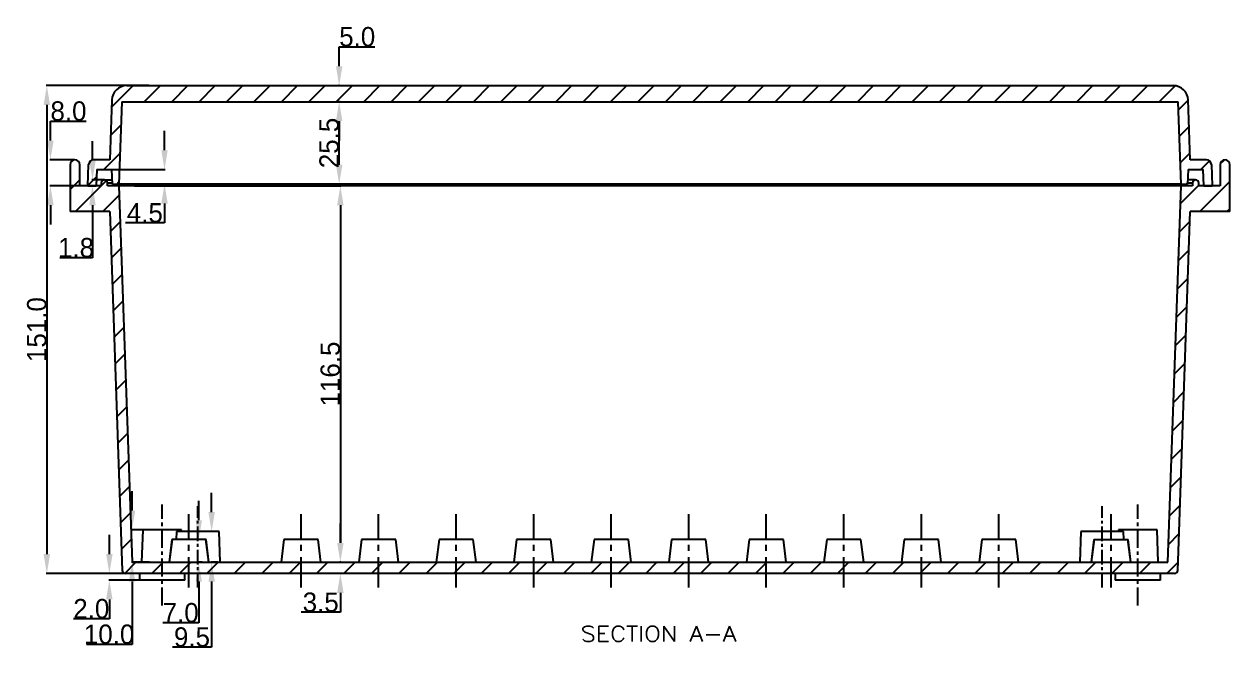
# Model space of a CAD drawing. Header units: inches. Extents: x 84 to 985, y 94 to 954.
# Drawn here: x 126.1 to 499.3, y 409.3 to 603 of the extents above; entities that cross this region are included whole.
import ezdxf

# ---------------------------------------------------------------- set-up
doc = ezdxf.new("R2010")
doc.units = ezdxf.units.IN
doc.header["$MEASUREMENT"] = 0
doc.linetypes.add('CENTER', pattern=[2, 1.25, -0.25, 0.25, -0.25])
doc.layers.add('1', color=7, linetype='Continuous')
doc.layers.add('尺寸线', color=80, linetype='Continuous')
doc.styles.add('blockfont', font='simplex.shx', dxfattribs={"bigfont": 'bigfont'})
doc.dimstyles.get("Standard").update_dxf_attribs({"dimtxt": 6, "dimasz": 6, "dimexe": 0.18, "dimexo": 0.0625, "dimgap": 0.09, "dimtad": 1, "dimtoh": 1, "dimdec": 1, "dimzin": 0, "dimdsep": 46, "dimtxsty": 'Standard', "dimcen": 0, "dimadec": 0, "dimazin": 0, "dimtfac": 1, "dimtdec": 1, "dimtofl": 0, "dimtmove": 0, "dimatfit": 3, "dimfxl": 1, "dimtolj": 1, "dimtzin": 0, "dimarcsym": 2})

# ---------------------------------------------------------------- blocks, each defined once
blk = doc.blocks.new('HATCH1')
at = {"color": 251}
for p, q in [((184.554401, 393.854227), (191.191736, 400.484928)), ((194.676261, 395.484928), (199.681263, 400.484928)), ((203.165788, 395.484928), (208.17079, 400.484928)), ((211.655315, 395.484928), (216.660318, 400.484928)), ((220.144842, 395.484928), (225.149845, 400.484928)), ((228.63437, 395.484928), (233.639372, 400.484928)), ((237.123897, 395.484928), (242.128899, 400.484928)), ((245.613424, 395.484928), (250.618426, 400.484928)), ((254.102951, 395.484928), (259.107954, 400.484928)), ((262.592478, 395.484928), (267.597481, 400.484928)), ((271.082006, 395.484928), (276.087008, 400.484928)), ((279.571533, 395.484928), (284.576535, 400.484928)), ((288.06106, 395.484928), (293.066062, 400.484928)), ((296.550587, 395.484928), (301.55559, 400.484928)), ((305.040114, 395.484928), (310.045117, 400.484928)), ((313.529642, 395.484928), (318.534644, 400.484928)), ((322.019169, 395.484928), (327.024171, 400.484928)), ((330.508696, 395.484928), (335.513698, 400.484928)), ((338.998223, 395.484928), (344.003226, 400.484928)), ((347.48775, 395.484928), (352.492753, 400.484928)), ((355.977278, 395.484928), (360.98228, 400.484928)), ((364.466805, 395.484928), (369.471807, 400.484928)), ((372.956332, 395.484928), (377.961334, 400.484928)), ((381.445859, 395.484928), (386.450862, 400.484928)), ((389.935386, 395.484928), (394.940389, 400.484928)), ((398.424914, 395.484928), (403.429916, 400.484928)), ((406.914441, 395.484928), (411.919443, 400.484928)), ((415.403968, 395.484928), (420.40897, 400.484928)), ((423.893495, 395.484928), (428.898498, 400.484928)), ((432.383022, 395.484928), (437.388025, 400.484928)), ((440.87255, 395.484928), (445.877552, 400.484928)), ((449.362077, 395.484928), (454.367079, 400.484928)), ((457.851604, 395.484928), (462.856606, 400.484928)), ((466.341131, 395.484928), (471.346134, 400.484928)), ((474.830658, 395.484928), (479.835661, 400.484928)), ((483.320186, 395.484928), (488.325188, 400.484928)), ((491.809713, 395.484928), (496.814715, 400.484928)), ((500.29924, 395.484928), (505.304242, 400.484928)), ((508.788767, 395.484928), (513.75721, 400.448405)), ((514.782533, 392.991661), (517.778033, 395.984167)), ((184.247531, 385.066622), (187.459586, 388.275467)), ((515.068714, 384.796514), (518.064213, 387.789019)), ((182.144777, 374.484928), (187.152716, 379.487861)), ((515.354895, 376.601367), (518.350394, 379.593872)), ((521.725865, 374.484928), (524.405473, 377.161857)), ((177.205706, 369.550793), (179.899688, 372.242083)), ((186.129802, 369.984928), (186.845847, 370.700256)), ((517.221363, 369.984928), (517.635308, 370.398458))]:
    blk.add_line(p, q, dxfattribs=at)
blk = doc.blocks.new('HATCH3')
at = {"color": 251}
for p, q in [((527.732393, 376.278392), (528.911414, 377.456233)), ((171.703406, 368.327974), (174.703406, 371.324976)), ((173.343041, 361.484928), (182.931091, 371.063395)), ((515.410789, 363.969103), (521.103406, 369.65603)), ((521.413656, 361.484928), (530.703406, 370.765393)), ((181.832568, 361.484928), (186.905789, 366.553078)), ((529.903183, 361.484928), (530.703406, 362.284351)), ((184.19647, 355.365426), (187.19197, 358.357931)), ((515.10392, 355.181498), (518.315975, 358.390343)), ((184.482651, 347.170278), (187.47815, 350.162784)), ((514.79705, 346.393893), (518.009105, 349.602738)), ((184.768832, 338.975131), (187.764331, 341.967637)), ((514.49018, 337.606288), (517.702235, 340.815133)), ((185.055013, 330.779984), (188.050512, 333.77249)), ((514.18331, 328.818683), (517.395365, 332.027528)), ((185.341194, 322.584837), (188.336693, 325.577343)), ((513.87644, 320.031078), (517.088495, 323.239923)), ((185.627374, 314.38969), (188.622874, 317.382195)), ((513.56957, 311.243473), (516.781625, 314.452317)), ((185.913555, 306.194543), (188.909055, 309.187048)), ((513.2627, 302.455867), (516.474755, 305.664712)), ((186.199736, 297.999396), (189.195236, 300.991901)), ((512.95583, 293.668262), (516.167885, 296.877107)), ((186.485917, 289.804249), (189.481416, 292.796754)), ((512.64896, 284.880657), (515.861015, 288.089502)), ((186.772098, 281.609102), (189.767597, 284.601607)), ((187.058279, 273.413954), (190.053778, 276.40646)), ((512.34209, 276.093052), (515.554145, 279.301897)), ((512.03522, 267.305447), (515.247276, 270.514292)), ((187.344459, 265.218807), (190.339959, 268.211313)), ((511.72835, 258.517842), (514.940406, 261.726687)), ((187.63064, 257.02366), (190.62614, 260.016166)), ((188.606486, 249.517488), (192.077394, 252.984928)), ((197.06342, 249.484928), (200.566922, 252.984928)), ((205.552947, 249.484928), (209.056449, 252.984928)), ((214.042474, 249.484928), (217.545976, 252.984928)), ((222.532001, 249.484928), (226.035503, 252.984928)), ((231.021529, 249.484928), (234.52503, 252.984928)), ((239.511056, 249.484928), (243.014558, 252.984928)), ((248.000583, 249.484928), (251.504085, 252.984928)), ((256.49011, 249.484928), (259.993612, 252.984928)), ((264.979637, 249.484928), (268.483139, 252.984928)), ((273.469165, 249.484928), (276.972666, 252.984928)), ((281.958692, 249.484928), (285.462194, 252.984928)), ((290.448219, 249.484928), (293.951721, 252.984928)), ((298.937746, 249.484928), (302.441248, 252.984928)), ((307.427273, 249.484928), (310.930775, 252.984928)), ((315.916801, 249.484928), (319.420302, 252.984928)), ((324.406328, 249.484928), (327.90983, 252.984928)), ((332.895855, 249.484928), (336.399357, 252.984928)), ((341.385382, 249.484928), (344.888884, 252.984928)), ((349.874909, 249.484928), (353.378411, 252.984928)), ((358.364437, 249.484928), (361.867938, 252.984928)), ((366.853964, 249.484928), (370.357466, 252.984928)), ((375.343491, 249.484928), (378.846993, 252.984928)), ((383.833018, 249.484928), (387.33652, 252.984928)), ((392.322545, 249.484928), (395.826047, 252.984928)), ((400.812073, 249.484928), (404.315574, 252.984928)), ((409.3016, 249.484928), (412.805102, 252.984928)), ((417.791127, 249.484928), (421.294629, 252.984928)), ((426.280654, 249.484928), (429.784156, 252.984928)), ((434.770181, 249.484928), (438.273683, 252.984928)), ((443.259709, 249.484928), (446.76321, 252.984928)), ((451.749236, 249.484928), (455.252738, 252.984928)), ((460.238763, 249.484928), (463.742265, 252.984928)), ((468.72829, 249.484928), (472.231792, 252.984928)), ((477.217817, 249.484928), (480.721319, 252.984928)), ((485.707345, 249.484928), (489.210846, 252.984928)), ((494.196872, 249.484928), (497.700374, 252.984928)), ((502.686399, 249.484928), (506.189901, 252.984928)), ((511.175926, 249.484928), (514.633536, 252.939081))]:
    blk.add_line(p, q, dxfattribs=at)
blk = doc.blocks.new('*D17')
at = {"layer": 'Defpoints', "color": 0}
for p in [(164.71, 583.96), (133.09, 432.96), (164.71, 432.96)]:
    blk.add_point(p, dxfattribs=at)
at = {"layer": '尺寸线', "color": 0, "lineweight": -2}
for p, q in [((164.64, 583.96), (132.91, 583.96)), ((133.09, 577.96), (133.09, 438.96)), ((164.64, 432.96), (132.91, 432.96))]:
    blk.add_line(p, q, dxfattribs=at)
at = {"layer": '尺寸线', "color": 0}
for points in [[(132.09, 577.96), (134.09, 577.96), (133.09, 583.96)], [(132.09, 438.96), (134.09, 438.96), (133.09, 432.96)]]:
    blk.add_solid(points, dxfattribs=at)
at = {"layer": '尺寸线', "color": 0, "insert": (130, 508.46), "char_height": 6, "attachment_point": 5, "rotation": 90}
blk.add_mtext('\\A1;151.0', dxfattribs=at)
blk = doc.blocks.new('*D18')
at = {"layer": 'Defpoints', "color": 0}
for p in [(164.64, 432.96), (152.44, 430.96), (164.64, 430.96)]:
    blk.add_point(p, dxfattribs=at)
at = {"layer": '尺寸线', "color": 0, "lineweight": -2}
for p, q in [((152.44, 438.96), (152.44, 444.96)), ((164.58, 432.96), (152.26, 432.96)), ((164.58, 430.96), (152.26, 430.96)), ((152.44, 424.96), (152.44, 418.96)), ((152.44, 418.96), (141.35, 418.96))]:
    blk.add_line(p, q, dxfattribs=at)
at = {"layer": '尺寸线', "color": 0}
for points in [[(151.44, 438.96), (153.44, 438.96), (152.44, 432.96)], [(151.44, 424.96), (153.44, 424.96), (152.44, 430.96)]]:
    blk.add_solid(points, dxfattribs=at)
at = {"layer": '尺寸线', "color": 0, "insert": (146.85, 422.05), "char_height": 6, "attachment_point": 5}
blk.add_mtext('\\A1;2.0', dxfattribs=at)
blk = doc.blocks.new('*D19')
at = {"layer": 'Defpoints', "color": 0}
for p in [(164.9, 446.46), (159.46, 436.46), (164.9, 436.46)]:
    blk.add_point(p, dxfattribs=at)
at = {"layer": '尺寸线', "color": 0, "lineweight": -2}
for p, q in [((159.46, 452.46), (159.46, 458.46)), ((164.84, 446.46), (159.28, 446.46)), ((164.84, 436.46), (159.28, 436.46)), ((159.46, 430.46), (159.46, 411.05)), ((159.46, 411.05), (145.37, 411.05))]:
    blk.add_line(p, q, dxfattribs=at)
at = {"layer": '尺寸线', "color": 0}
for points in [[(158.46, 452.46), (160.46, 452.46), (159.46, 446.46)], [(158.46, 430.46), (160.46, 430.46), (159.46, 436.46)]]:
    blk.add_solid(points, dxfattribs=at)
at = {"layer": '尺寸线', "color": 0, "insert": (152.37, 414.14), "char_height": 6, "attachment_point": 5}
blk.add_mtext('\\A1;10.0', dxfattribs=at)
blk = doc.blocks.new('*D20')
at = {"layer": 'Defpoints', "color": 0}
for p in [(186.39, 445.96), (184.11, 436.46), (186.13, 436.46)]:
    blk.add_point(p, dxfattribs=at)
at = {"layer": '尺寸线', "color": 0, "lineweight": -2}
for p, q in [((184.11, 451.96), (184.11, 457.96)), ((186.33, 445.96), (183.93, 445.96)), ((186.07, 436.46), (183.93, 436.46)), ((184.11, 430.46), (184.11, 410.18)), ((184.11, 410.18), (172.02, 410.18))]:
    blk.add_line(p, q, dxfattribs=at)
at = {"layer": '尺寸线', "color": 0}
for points in [[(183.11, 451.96), (185.11, 451.96), (184.11, 445.96)], [(183.11, 430.46), (185.11, 430.46), (184.11, 436.46)]]:
    blk.add_solid(points, dxfattribs=at)
at = {"layer": '尺寸线', "color": 0, "insert": (178.02, 413.27), "char_height": 6, "attachment_point": 5}
blk.add_mtext('\\A1;9.5', dxfattribs=at)
blk = doc.blocks.new('*D21')
at = {"layer": 'Defpoints', "color": 0}
for p in [(181.21, 443.46), (180.11, 436.46), (181.21, 436.46)]:
    blk.add_point(p, dxfattribs=at)
at = {"layer": '尺寸线', "color": 0, "lineweight": -2}
for p, q in [((180.11, 449.46), (180.11, 455.46)), ((181.15, 443.46), (179.93, 443.46)), ((181.15, 436.46), (179.93, 436.46)), ((180.11, 430.46), (180.11, 417.71)), ((180.11, 417.71), (169.02, 417.71))]:
    blk.add_line(p, q, dxfattribs=at)
at = {"layer": '尺寸线', "color": 0}
for points in [[(179.11, 449.46), (181.11, 449.46), (180.11, 443.46)], [(179.11, 430.46), (181.11, 430.46), (180.11, 436.46)]]:
    blk.add_solid(points, dxfattribs=at)
at = {"layer": '尺寸线', "color": 0, "insert": (174.52, 420.8), "char_height": 6, "attachment_point": 5}
blk.add_mtext('\\A1;7.0', dxfattribs=at)
blk = doc.blocks.new('*D22')
at = {"layer": 'Defpoints', "color": 0}
for p in [(160.17, 552.96), (165.76, 436.46), (223.95, 436.46)]:
    blk.add_point(p, dxfattribs=at)
at = {"layer": '尺寸线', "color": 0, "lineweight": -2}
for p, q in [((160.23, 552.96), (224.13, 552.96)), ((223.95, 546.96), (223.95, 442.46)), ((165.82, 436.46), (224.13, 436.46))]:
    blk.add_line(p, q, dxfattribs=at)
at = {"layer": '尺寸线', "color": 0}
for points in [[(222.95, 546.96), (224.95, 546.96), (223.95, 552.96)], [(222.95, 442.46), (224.95, 442.46), (223.95, 436.46)]]:
    blk.add_solid(points, dxfattribs=at)
at = {"layer": '尺寸线', "color": 0, "insert": (220.86, 494.71), "char_height": 6, "attachment_point": 5, "rotation": 90}
blk.add_mtext('\\A1;116.5', dxfattribs=at)
blk = doc.blocks.new('*D23')
at = {"layer": 'Defpoints', "color": 0}
for p in [(223.58, 578.96), (223.95, 578.96), (223.95, 553.46)]:
    blk.add_point(p, dxfattribs=at)
at = {"layer": '尺寸线', "color": 0, "lineweight": -2}
for p, q in [((223.89, 578.96), (223.4, 578.96)), ((223.58, 559.46), (223.58, 572.96)), ((223.89, 553.46), (223.4, 553.46))]:
    blk.add_line(p, q, dxfattribs=at)
at = {"layer": '尺寸线', "color": 0}
for points in [[(222.58, 572.96), (224.58, 572.96), (223.58, 578.96)], [(222.58, 559.46), (224.58, 559.46), (223.58, 553.46)]]:
    blk.add_solid(points, dxfattribs=at)
at = {"layer": '尺寸线', "color": 0, "insert": (220.49, 566.21), "char_height": 6, "attachment_point": 5, "rotation": 90}
blk.add_mtext('\\A1;25.5', dxfattribs=at)
blk = doc.blocks.new('*D35')
at = {"layer": 'Defpoints', "color": 0}
for p in [(141.79, 560.96), (134.2, 552.96), (143.29, 552.96)]:
    blk.add_point(p, dxfattribs=at)
at = {"layer": '尺寸线', "color": 0, "lineweight": -2}
for p, q in [((134.2, 566.96), (134.2, 572.96)), ((134.2, 572.96), (145.29, 572.96)), ((141.73, 560.96), (134.02, 560.96)), ((143.23, 552.96), (134.02, 552.96)), ((134.2, 546.96), (134.2, 540.96))]:
    blk.add_line(p, q, dxfattribs=at)
at = {"layer": '尺寸线', "color": 0}
for points in [[(133.2, 566.96), (135.2, 566.96), (134.2, 560.96)], [(133.2, 546.96), (135.2, 546.96), (134.2, 552.96)]]:
    blk.add_solid(points, dxfattribs=at)
at = {"layer": '尺寸线', "color": 0, "insert": (139.79, 576.05), "char_height": 6, "attachment_point": 5}
blk.add_mtext('\\A1;8.0', dxfattribs=at)
blk = doc.blocks.new('*D36')
at = {"layer": 'Defpoints', "color": 0}
for p in [(153.21, 557.96), (153.37, 553.46), (169.52, 553.46)]:
    blk.add_point(p, dxfattribs=at)
at = {"layer": '尺寸线', "color": 0, "lineweight": -2}
for p, q in [((169.52, 563.96), (169.52, 569.96)), ((153.28, 557.96), (169.7, 557.96)), ((153.43, 553.46), (169.7, 553.46)), ((169.52, 547.46), (169.52, 541.46)), ((169.52, 541.46), (157.43, 541.46))]:
    blk.add_line(p, q, dxfattribs=at)
at = {"layer": '尺寸线', "color": 0}
for points in [[(168.52, 563.96), (170.52, 563.96), (169.52, 557.96)], [(168.52, 547.46), (170.52, 547.46), (169.52, 553.46)]]:
    blk.add_solid(points, dxfattribs=at)
at = {"layer": '尺寸线', "color": 0, "insert": (163.43, 544.55), "char_height": 6, "attachment_point": 5}
blk.add_mtext('\\A1;4.5', dxfattribs=at)
blk = doc.blocks.new('*D37')
at = {"layer": 'Defpoints', "color": 0}
for p in [(147.22, 552.96), (149.89, 552.96), (150.82, 554.76)]:
    blk.add_point(p, dxfattribs=at)
at = {"layer": '尺寸线', "color": 0, "lineweight": -2}
for p, q in [((147.22, 560.76), (147.22, 566.76)), ((150.76, 554.76), (147.04, 554.76)), ((149.83, 552.96), (147.04, 552.96)), ((147.22, 546.96), (147.22, 530.68)), ((147.22, 530.68), (137.13, 530.68))]:
    blk.add_line(p, q, dxfattribs=at)
at = {"layer": '尺寸线', "color": 0}
for points in [[(146.22, 560.76), (148.22, 560.76), (147.22, 554.76)], [(146.22, 546.96), (148.22, 546.96), (147.22, 552.96)]]:
    blk.add_solid(points, dxfattribs=at)
at = {"layer": '尺寸线', "color": 0, "insert": (142.13, 533.77), "char_height": 6, "attachment_point": 5}
blk.add_mtext('\\A1;1.8', dxfattribs=at)
blk = doc.blocks.new('*D38')
at = {"layer": 'Defpoints', "color": 0}
for p in [(223.58, 583.96), (223.64, 583.96), (223.64, 578.96)]:
    blk.add_point(p, dxfattribs=at)
at = {"layer": '尺寸线', "color": 0, "lineweight": -2}
for p, q in [((223.58, 589.96), (223.58, 595.96)), ((223.58, 595.96), (234.67, 595.96)), ((223.58, 583.96), (223.4, 583.96)), ((223.58, 578.96), (223.4, 578.96)), ((223.58, 572.96), (223.58, 566.96))]:
    blk.add_line(p, q, dxfattribs=at)
at = {"layer": '尺寸线', "color": 0}
for points in [[(222.58, 589.96), (224.58, 589.96), (223.58, 583.96)], [(222.58, 572.96), (224.58, 572.96), (223.58, 578.96)]]:
    blk.add_solid(points, dxfattribs=at)
at = {"layer": '尺寸线', "color": 0, "insert": (229.17, 599.05), "char_height": 6, "attachment_point": 5}
blk.add_mtext('\\A1;5.0', dxfattribs=at)
blk = doc.blocks.new('*D39')
at = {"layer": 'Defpoints', "color": 0}
for p in [(223.95, 432.96), (224.13, 436.46), (224.13, 432.96)]:
    blk.add_point(p, dxfattribs=at)
at = {"layer": '尺寸线', "color": 0, "lineweight": -2}
for p, q in [((223.95, 442.46), (223.95, 448.46)), ((224.07, 436.46), (223.77, 436.46)), ((224.07, 432.96), (223.77, 432.96)), ((223.95, 426.96), (223.95, 420.96)), ((223.95, 420.96), (211.86, 420.96))]:
    blk.add_line(p, q, dxfattribs=at)
at = {"layer": '尺寸线', "color": 0}
for points in [[(222.95, 442.46), (224.95, 442.46), (223.95, 436.46)], [(222.95, 426.96), (224.95, 426.96), (223.95, 432.96)]]:
    blk.add_solid(points, dxfattribs=at)
at = {"layer": '尺寸线', "color": 0, "insert": (217.86, 424.05), "char_height": 6, "attachment_point": 5}
blk.add_mtext('\\A1;3.5', dxfattribs=at)

msp = doc.modelspace()

# ---------------------------------------------------------------- linework, layer by layer
at = {"layer": '1', "color": 252}
for p, q in [((157.81, 583.96), (481.76, 583.96)), ((153.22, 579.52), (152.57, 560.96)), ((156.3, 578.96), (155.41, 553.46)), ((156.3, 578.96), (483.28, 578.96)), ((484.17, 553.46), (483.28, 578.96)), ((487.01, 560.96), (486.36, 579.52)), ((152.57, 560.96), (147.52, 560.96)), ((492.06, 560.96), (487.01, 560.96)), ((140.29, 559.46), (140.29, 544.96)), ((143.29, 552.96), (143.29, 559.46)), ((145.79, 552.96), (146.02, 559.51)), ((148.56, 557.96), (148.39, 552.96)), ((148.56, 557.96), (153.21, 557.96)), ((153.37, 553.46), (153.21, 557.96)), ((486.36, 557.96), (486.21, 553.46)), ((486.36, 557.96), (491.01, 557.96)), ((491.19, 552.96), (491.01, 557.96)), ((493.56, 559.51), (493.79, 552.96)), ((496.29, 559.46), (496.29, 552.96)), ((499.29, 544.96), (499.29, 559.46)), ((149.89, 552.96), (143.29, 552.96)), ((145.79, 552.96), (148.39, 552.96)), ((149.89, 553.76), (149.89, 552.96)), ((150.89, 554.76), (153.33, 554.76)), ((151.89, 552.96), (151.89, 553.76)), ((153.36, 553.76), (151.89, 553.76)), ((155.39, 552.96), (151.89, 552.96)), ((153.37, 553.46), (155.41, 553.46)), ((154.29, 553.46), (154.29, 552.96)), ((155.39, 552.96), (159.46, 436.46)), ((484.19, 552.96), (155.39, 552.96)), ((484.17, 553.46), (155.41, 553.46)), ((480.12, 436.46), (484.19, 552.96)), ((484.17, 553.46), (486.21, 553.46)), ((487.69, 552.96), (484.19, 552.96)), ((485.29, 553.46), (485.29, 552.96)), ((487.69, 553.76), (486.22, 553.76)), ((488.69, 554.76), (486.25, 554.76)), ((487.69, 553.76), (487.69, 552.96)), ((489.69, 552.96), (489.69, 553.76)), ((496.29, 552.96), (489.69, 552.96)), ((491.19, 552.96), (493.79, 552.96)), ((152.57, 544.96), (140.29, 544.96)), ((152.57, 544.96), (156.45, 433.93)), ((483.13, 433.93), (487.01, 544.96)), ((499.29, 544.96), (487.01, 544.96)), ((162.79, 446.46), (162.44, 436.46)), ((174.79, 446.46), (162.79, 446.46)), ((173.19, 445.96), (173.1, 443.46)), ((186.39, 445.96), (173.19, 445.96)), ((174.81, 445.96), (174.79, 446.46)), ((186.72, 436.46), (186.39, 445.96)), ((453.19, 445.96), (452.86, 436.46)), ((466.39, 445.96), (453.19, 445.96)), ((464.79, 446.46), (464.77, 445.96)), ((476.79, 446.46), (464.79, 446.46)), ((466.48, 443.46), (466.39, 445.96)), ((477.14, 436.46), (476.79, 446.46)), ((171.79, 443.46), (170.93, 436.46)), ((171.84, 443.46), (170.98, 436.46)), ((171.84, 443.46), (171.79, 443.46)), ((182.34, 443.46), (171.84, 443.46)), ((183.2, 436.46), (182.34, 443.46)), ((182.39, 443.46), (182.34, 443.46)), ((183.25, 436.46), (182.39, 443.46)), ((206.49, 443.46), (205.63, 436.46)), ((217.09, 443.46), (206.49, 443.46)), ((217.95, 436.46), (217.09, 443.46)), ((230.49, 443.46), (229.63, 436.46)), ((241.09, 443.46), (230.49, 443.46)), ((241.95, 436.46), (241.09, 443.46)), ((254.49, 443.46), (253.63, 436.46)), ((265.09, 443.46), (254.49, 443.46)), ((265.95, 436.46), (265.09, 443.46)), ((278.49, 443.46), (277.63, 436.46)), ((289.09, 443.46), (278.49, 443.46)), ((289.95, 436.46), (289.09, 443.46)), ((302.49, 443.46), (301.63, 436.46)), ((313.09, 443.46), (302.49, 443.46)), ((313.95, 436.46), (313.09, 443.46)), ((326.49, 443.46), (325.63, 436.46)), ((337.09, 443.46), (326.49, 443.46)), ((337.95, 436.46), (337.09, 443.46)), ((350.49, 443.46), (349.63, 436.46)), ((361.09, 443.46), (350.49, 443.46)), ((361.95, 436.46), (361.09, 443.46)), ((374.49, 443.46), (373.63, 436.46)), ((385.09, 443.46), (374.49, 443.46)), ((385.95, 436.46), (385.09, 443.46)), ((398.49, 443.46), (397.63, 436.46)), ((409.09, 443.46), (398.49, 443.46)), ((409.95, 436.46), (409.09, 443.46)), ((422.54, 443.46), (421.68, 436.46)), ((433.04, 443.46), (422.54, 443.46)), ((433.9, 436.46), (433.04, 443.46)), ((457.19, 443.46), (456.33, 436.46)), ((457.24, 443.46), (456.38, 436.46)), ((457.19, 443.46), (457.24, 443.46)), ((457.24, 443.46), (467.74, 443.46)), ((468.6, 436.46), (467.74, 443.46)), ((467.74, 443.46), (467.79, 443.46)), ((468.65, 436.46), (467.79, 443.46)), ((482.13, 432.96), (157.44, 432.96)), ((159.46, 436.46), (480.12, 436.46)), ((161.79, 432.96), (161.79, 430.96)), ((175.79, 430.96), (175.79, 432.96)), ((463.79, 432.96), (463.79, 430.96)), ((477.79, 430.96), (477.79, 432.96)), ((175.79, 430.96), (161.79, 430.96)), ((477.79, 430.96), (463.79, 430.96))]:
    msp.add_line(p, q, dxfattribs=at)
at = {"layer": '1', "color": 23, "linetype": 'CENTER', "ltscale": 4.457143}
for p, q in [((168.79, 423.11), (168.79, 454.31)), ((470.79, 423.11), (470.79, 454.31))]:
    msp.add_line(p, q, dxfattribs=at)
at = {"layer": '1', "color": 23, "linetype": 'CENTER', "ltscale": 3.6}
for p, q in [((179.79, 428.61), (179.79, 453.81)), ((459.79, 428.61), (459.79, 453.81))]:
    msp.add_line(p, q, dxfattribs=at)
at = {"layer": '1', "color": 23, "linetype": 'CENTER', "ltscale": 7.566667}
for p, q in [((177.09, 428.61), (177.09, 451.31)), ((211.79, 428.61), (211.79, 451.31)), ((235.79, 428.61), (235.79, 451.31)), ((259.79, 428.61), (259.79, 451.31)), ((283.79, 428.61), (283.79, 451.31)), ((307.79, 428.61), (307.79, 451.31)), ((331.79, 428.61), (331.79, 451.31)), ((355.79, 428.61), (355.79, 451.31)), ((379.79, 428.61), (379.79, 451.31)), ((403.79, 428.61), (403.79, 451.31)), ((427.79, 428.61), (427.79, 451.31)), ((462.49, 428.61), (462.49, 451.31))]:
    msp.add_line(p, q, dxfattribs=at)
at = {"layer": '1', "color": 252}
for centre, radius, start, end in [((157.81, 579.36), 4.6, 90, 178), ((481.76, 579.36), 4.6, 2, 90), ((141.79, 559.46), 1.5, 0, 180), ((147.52, 559.46), 1.5, 90, 178), ((492.06, 559.46), 1.5, 2, 90), ((497.79, 559.46), 1.5, 0, 180), ((150.89, 553.76), 1, 0, 180), ((488.69, 553.76), 1, 0, 180), ((157.44, 433.96), 1, 182, 270), ((482.13, 433.96), 1, 270, 358)]:
    msp.add_arc(centre, radius, start, end, dxfattribs=at)

# ---------------------------------------------------------------- block references
at = {"layer": '1', "color": 251}
for name in ['HATCH1', 'HATCH3']:
    msp.add_blockref(name, (-31.42, 183.48), dxfattribs=at)

# ---------------------------------------------------------------- texts
at = {"layer": '1', "color": 87, "insert": (298.33, 411.96), "char_height": 4.7625, "attachment_point": 7, "line_spacing_factor": 0.903614, "style": 'blockfont'}
msp.add_mtext('\\W01.147;\\fsimplex.shx;SECTION \\H4.76;A-A\\H3.17;', dxfattribs=at)

# ---------------------------------------------------------------- dimensions: what is measured, and where the dimension line sits
at = {"layer": '尺寸线'}
for base, p1, p2, picture, middle in [((223.58, 583.96), (223.64, 578.96), (223.64, 583.96), '*D38', (229.17, 599.05)), ((133.09, 432.96), (164.71, 583.96), (164.71, 432.96), '*D17', (130, 508.46)), ((223.58, 578.96), (223.95, 553.46), (223.95, 578.96), '*D23', (220.49, 566.21)), ((169.52, 553.46), (153.21, 557.96), (153.37, 553.46), '*D36', (163.43, 544.55)), ((223.95, 436.46), (160.17, 552.96), (165.76, 436.46), '*D22', (220.86, 494.71)), ((223.95, 432.96), (224.13, 436.46), (224.13, 432.96), '*D39', (217.86, 424.05)), ((152.44, 430.96), (164.64, 432.96), (164.64, 430.96), '*D18', (146.85, 422.05))]:
    dim = msp.add_linear_dim(base=base, p1=p1, p2=p2, angle=90, dimstyle='Standard', dxfattribs=at)
    dim.commit()
    dim.dimension.update_dxf_attribs({"geometry": picture, "text_midpoint": middle})
for base, p1, p2, picture, middle in [((134.2, 552.96), (141.79, 560.96), (143.29, 552.96), '*D35', (139.79, 572.96)), ((147.22, 552.96), (150.82, 554.76), (149.89, 552.96), '*D37', (142.13, 530.68)), ((159.46, 436.46), (164.9, 446.46), (164.9, 436.46), '*D19', (152.37, 411.05)), ((180.11, 436.46), (181.21, 443.46), (181.21, 436.46), '*D21', (174.52, 417.71)), ((184.11, 436.46), (186.39, 445.96), (186.13, 436.46), '*D20', (178.02, 410.18))]:
    dim = msp.add_linear_dim(base=base, p1=p1, p2=p2, angle=90, dimstyle='Standard', dxfattribs=at)
    dim.commit()
    dim.dimension.update_dxf_attribs({"geometry": picture, "text_midpoint": middle, "dimtype": 160})

doc.saveas('drawing.dxf')
